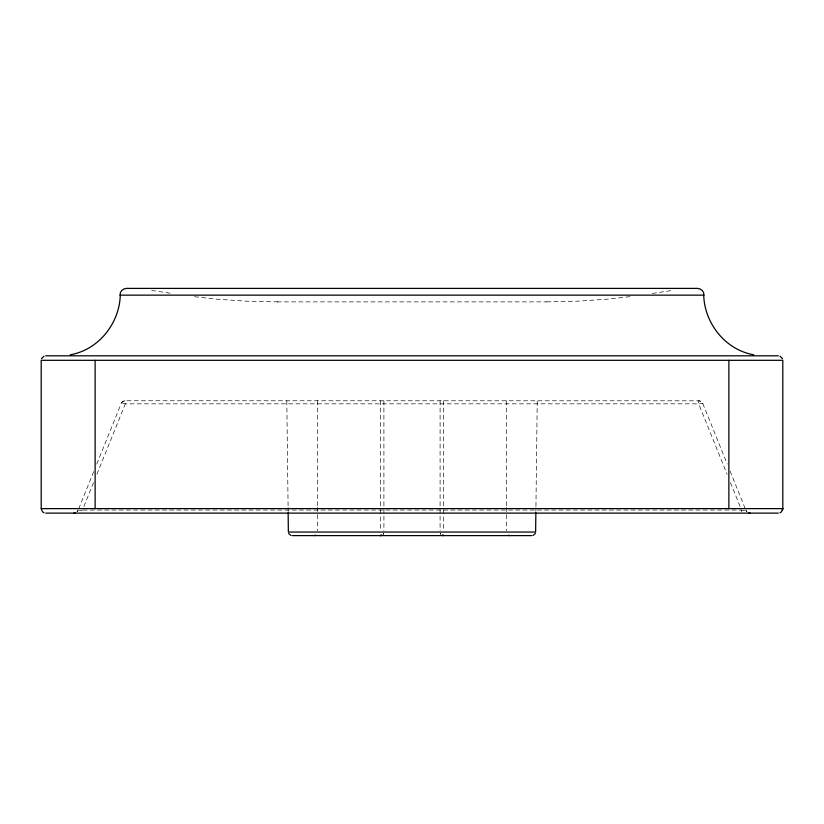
<?xml version="1.0" encoding="UTF-8"?>
<svg xmlns="http://www.w3.org/2000/svg" width="824" height="824" viewBox="0 0 824 824"><rect width="100%" height="100%" fill="white"/><g stroke="black" fill="none" stroke-linecap="round" stroke-linejoin="round"><path stroke-width="0.62" stroke-dasharray="4.12 3.09" d="M535.868 511.457L535.919 507.594M535.94 506.307L537.238 400.763M78.661 508.861L93.905 471.112M96.769 464.025L121.334 403.214L122.714 401.607L125.341 400.763L699.329 400.814L702.666 403.214L727.231 464.025M83.894 506.472L93.534 482.607M96.902 474.253L125.341 403.832L125.341 400.773A4.491 4.491 0 0 0 121.076 403.832A4.491 1.36 18.4 0 1 125.341 403.832L698.659 403.832A4.491 1.36 -18.4 0 1 702.924 403.832A4.491 4.491 0 0 0 698.659 400.763L698.659 403.832L727.098 474.253M383.654 533.324L383.201 534.148M383.541 533.591L383.521 533.622A3.595 3.595 0 0 1 383.108 534.271L383.49 533.694M77.096 511.807L78.177 510.056A4.491 4.491 0 0 1 77.096 511.807L77.549 511.395M652.34 293.457L672.291 290.419M629.866 296.65L607.309 299.184L577.099 301.203L546.188 301.883M277.163 301.883L546.837 301.883M277.812 301.883L246.901 301.203L216.691 299.184L194.134 296.65M151.709 290.419L171.66 293.457M440.346 533.324L440.819 534.179A3.595 3.595 0 0 1 440.449 533.561L440.778 534.117M730.095 471.112L745.339 508.861M730.466 482.607L740.106 506.472M286.803 400.763L288.081 506.307M288.091 507.594L288.142 511.457M741.559 511.807L741.559 510.056L82.441 510.056L82.441 511.807M506.389 400.763L506.389 506.224M506.389 507.399L506.389 530.831M443.683 400.763L443.683 507.399M443.683 509.737L443.683 530.831M440.088 400.763L440.088 530.831M383.912 400.763L383.912 530.831M380.317 400.763L380.317 507.399M380.317 509.737L380.317 530.831M317.611 400.763L317.611 506.224M317.611 507.399L317.611 530.831M82.462 510.077A3.852 0.845 -13 0 1 79.392 510.571M744.608 510.571A3.852 0.845 13 0 1 741.538 510.077M746.904 511.807L745.823 510.056A4.491 4.491 0 0 0 746.904 511.807"/><path stroke-width="1.24" d="M535.857 512.744L535.621 532.046L288.359 532.046L288.153 512.744M779.957 512.816L781.482 511.807L782.8 508.635L782.8 360.315L41.2 360.315L41.2 508.635L782.8 508.635M782.481 510.283L782.8 508.799M535.373 533.355L533.365 535.353M41.519 358.656L44.043 356.133M315.674 535.198L314.057 535.6M70.215 354.804C99.436 349.726 120.623 321.885 120.325 292.664L121.828 290.378L124.115 288.874L126.783 288.4M380.389 535.6L381.996 535.178A3.595 3.595 0 0 1 380.317 535.6L380.317 535.198M126.597 288.4L697.403 288.4M119.851 295.147L704.149 295.147M45.722 355.813L778.278 355.813M45.722 513.125L778.278 513.125M291.954 535.6L532.046 535.6M509.943 535.6L508.367 535.219M443.652 535.6L443.611 535.6A3.595 3.595 0 0 1 442.127 535.24L443.683 535.198M697.217 288.4L699.885 288.874L702.172 290.378L703.675 292.664C703.377 321.885 724.564 349.726 753.785 354.804M290.635 535.353L288.627 533.355M779.957 356.133L782.481 358.656M44.043 512.816L42.518 511.807L41.2 508.799M728.869 360.315L728.869 508.635M95.131 360.315L95.131 508.635M75.262 512.919A4.491 4.491 0 0 1 73.913 513.125M750.087 513.125A4.491 4.491 0 0 1 748.738 512.919"/></g></svg>
